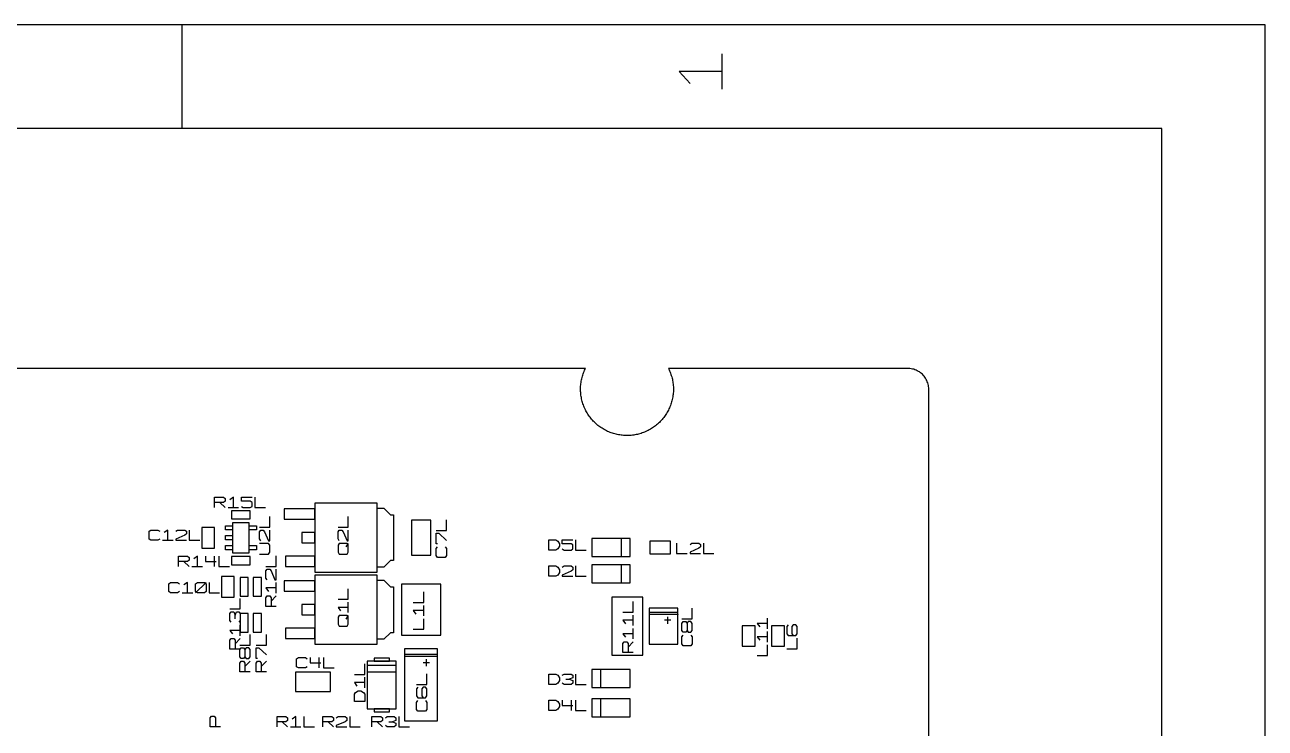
# Model space of a CAD drawing. Extents: x -92 to 503, y -336 to 505.
# Drawn here: x 162.3 to 502.5, y 311.5 to 504.6 of the extents above; entities that cross this region are included whole.
import ezdxf

# ---------------------------------------------------------------- set-up
doc = ezdxf.new("R2010")
doc.units = 0
doc.layers.add('1', color=1, linetype='CONTINUOUS')

msp = doc.modelspace()

# ---------------------------------------------------------------- linework, layer by layer
at = {"layer": '1'}
for p, q in [((502.53, 504.57), (-91.65, 504.57)), ((205.43, 504.57), (205.43, 476.3)), ((502.53, -335.7), (502.53, 504.57)), ((353.6, 486.87), (353.6, 496.57)), ((353.6, 491.72), (341.83, 491.72)), ((341.83, 491.72), (344.78, 488.47)), ((474.2, 476.1), (-63.35, 476.1)), ((474.2, 89.82), (474.2, 476.1)), ((316.08, 410.25), (94.15, 410.25)), ((315.25, 408.1), (315.35, 408.45)), ((315.35, 408.45), (315.48, 408.77)), ((315.48, 408.77), (315.58, 409.1)), ((315.58, 409.1), (315.7, 409.42)), ((315.7, 409.42), (315.85, 409.75)), ((315.85, 409.75), (316, 410.05)), ((316, 410.05), (316.08, 410.25)), ((404.58, 410.25), (338.9, 410.25)), ((338.9, 410.25), (339.05, 409.92)), ((339.05, 409.92), (339.18, 409.6)), ((339.18, 409.6), (339.33, 409.27)), ((339.33, 409.27), (339.45, 408.95)), ((339.45, 408.95), (339.55, 408.62)), ((339.55, 408.62), (339.65, 408.3)), ((339.65, 408.3), (339.75, 407.97)), ((404.75, 410.25), (404.58, 410.25)), ((405.1, 410.22), (404.75, 410.25)), ((405.45, 410.17), (405.1, 410.22)), ((405.78, 410.1), (405.45, 410.17)), ((406.13, 410.02), (405.78, 410.1)), ((406.45, 409.92), (406.13, 410.02)), ((406.78, 409.8), (406.45, 409.92)), ((407.1, 409.65), (406.78, 409.8)), ((407.4, 409.47), (407.1, 409.65)), ((407.7, 409.3), (407.4, 409.47)), ((407.98, 409.1), (407.7, 409.3)), ((408.25, 408.87), (407.98, 409.1)), ((408.53, 408.65), (408.25, 408.87)), ((408.75, 408.4), (408.53, 408.65)), ((409, 408.12), (408.75, 408.4)), ((314.75, 405.02), (314.78, 405.37)), ((314.75, 404.67), (314.75, 405.02)), ((314.78, 405.37), (314.8, 405.72)), ((314.8, 405.72), (314.85, 406.07)), ((314.85, 406.07), (314.88, 406.4)), ((314.88, 406.4), (314.95, 406.75)), ((314.95, 406.75), (315, 407.1)), ((315, 407.1), (315.08, 407.42)), ((315.08, 407.42), (315.15, 407.77)), ((315.15, 407.77), (315.25, 408.1)), ((339.75, 407.97), (339.85, 407.62)), ((339.85, 407.62), (339.93, 407.3)), ((339.93, 407.3), (340, 406.95)), ((340, 406.95), (340.05, 406.6)), ((340.05, 406.6), (340.1, 406.27)), ((340.1, 406.27), (340.15, 405.92)), ((340.15, 405.92), (340.18, 405.57)), ((340.18, 405.57), (340.2, 405.22)), ((340.2, 405.22), (340.23, 404.87)), ((340.23, 404.87), (340.23, 404.52)), ((409.2, 407.85), (409, 408.12)), ((409.4, 407.57), (409.2, 407.85)), ((409.58, 407.25), (409.4, 407.57)), ((409.73, 406.95), (409.58, 407.25)), ((409.85, 406.62), (409.73, 406.95)), ((409.98, 406.3), (409.85, 406.62)), ((410.08, 405.97), (409.98, 406.3)), ((410.15, 405.62), (410.08, 405.97)), ((410.2, 405.27), (410.15, 405.62)), ((410.23, 404.92), (410.2, 405.27)), ((410.25, 404.57), (410.23, 404.92)), ((314.75, 404.32), (314.75, 404.67)), ((314.78, 403.97), (314.75, 404.32)), ((314.8, 403.62), (314.78, 403.97)), ((314.83, 403.27), (314.8, 403.62)), ((314.85, 402.95), (314.83, 403.27)), ((314.9, 402.6), (314.85, 402.95)), ((314.98, 402.25), (314.9, 402.6)), ((315.03, 401.9), (314.98, 402.25)), ((315.13, 401.57), (315.03, 401.9)), ((315.2, 401.22), (315.13, 401.57)), ((339.9, 401.77), (339.83, 401.42)), ((339.98, 402.1), (339.9, 401.77)), ((340.03, 402.45), (339.98, 402.1)), ((340.1, 402.8), (340.03, 402.45)), ((340.13, 403.15), (340.1, 402.8)), ((340.18, 403.47), (340.13, 403.15)), ((340.2, 403.82), (340.18, 403.47)), ((340.23, 404.52), (340.2, 404.17)), ((340.2, 404.17), (340.2, 403.82)), ((410.25, 220.67), (410.25, 404.57)), ((315.3, 400.9), (315.2, 401.22)), ((315.4, 400.57), (315.3, 400.9)), ((315.53, 400.25), (315.4, 400.57)), ((315.65, 399.92), (315.53, 400.25)), ((315.78, 399.6), (315.65, 399.92)), ((315.93, 399.27), (315.78, 399.6)), ((316.08, 398.95), (315.93, 399.27)), ((316.23, 398.65), (316.08, 398.95)), ((316.38, 398.35), (316.23, 398.65)), ((316.55, 398.05), (316.38, 398.35)), ((316.75, 397.75), (316.55, 398.05)), ((338.5, 398.22), (338.33, 397.92)), ((338.68, 398.52), (338.5, 398.22)), ((338.85, 398.82), (338.68, 398.52)), ((339, 399.15), (338.85, 398.82)), ((339.15, 399.45), (339, 399.15)), ((339.28, 399.77), (339.15, 399.45)), ((339.4, 400.1), (339.28, 399.77)), ((339.53, 400.42), (339.4, 400.1)), ((339.63, 400.75), (339.53, 400.42)), ((339.73, 401.1), (339.63, 400.75)), ((339.83, 401.42), (339.73, 401.1)), ((316.93, 397.45), (316.75, 397.75)), ((317.13, 397.17), (316.93, 397.45)), ((317.35, 396.9), (317.13, 397.17)), ((317.55, 396.62), (317.35, 396.9)), ((317.78, 396.35), (317.55, 396.62)), ((318, 396.07), (317.78, 396.35)), ((318.25, 395.82), (318, 396.07)), ((318.48, 395.57), (318.25, 395.82)), ((318.73, 395.32), (318.48, 395.57)), ((319, 395.1), (318.73, 395.32)), ((319.25, 394.87), (319, 395.1)), ((319.53, 394.65), (319.25, 394.87)), ((319.8, 394.42), (319.53, 394.65)), ((335.6, 394.77), (335.33, 394.55)), ((335.88, 395), (335.6, 394.77)), ((336.13, 395.22), (335.88, 395)), ((336.38, 395.47), (336.13, 395.22)), ((336.63, 395.72), (336.38, 395.47)), ((336.88, 395.97), (336.63, 395.72)), ((337.1, 396.22), (336.88, 395.97)), ((337.33, 396.5), (337.1, 396.22)), ((337.55, 396.77), (337.33, 396.5)), ((337.75, 397.05), (337.55, 396.77)), ((337.95, 397.32), (337.75, 397.05)), ((338.15, 397.62), (337.95, 397.32)), ((338.33, 397.92), (338.15, 397.62)), ((320.08, 394.22), (319.8, 394.42)), ((320.35, 394.02), (320.08, 394.22)), ((320.65, 393.85), (320.35, 394.02)), ((320.95, 393.65), (320.65, 393.85)), ((321.25, 393.47), (320.95, 393.65)), ((321.55, 393.32), (321.25, 393.47)), ((321.88, 393.15), (321.55, 393.32)), ((322.18, 393), (321.88, 393.15)), ((322.5, 392.87), (322.18, 393)), ((322.83, 392.72), (322.5, 392.87)), ((323.15, 392.62), (322.83, 392.72)), ((323.48, 392.5), (323.15, 392.62)), ((323.8, 392.4), (323.48, 392.5)), ((324.15, 392.3), (323.8, 392.4)), ((324.48, 392.2), (324.15, 392.3)), ((324.83, 392.12), (324.48, 392.2)), ((325.15, 392.07), (324.83, 392.12)), ((325.5, 392), (325.15, 392.07)), ((325.85, 391.95), (325.5, 392)), ((326.2, 391.92), (325.85, 391.95)), ((326.55, 391.87), (326.2, 391.92)), ((326.9, 391.87), (326.55, 391.87)), ((327.23, 391.85), (326.9, 391.87)), ((327.58, 391.85), (327.23, 391.85)), ((327.93, 391.85), (327.58, 391.85)), ((328.28, 391.87), (327.93, 391.85)), ((328.63, 391.9), (328.28, 391.87)), ((328.98, 391.95), (328.63, 391.9)), ((329.33, 391.97), (328.98, 391.95)), ((329.68, 392.05), (329.33, 391.97)), ((330, 392.1), (329.68, 392.05)), ((330.35, 392.17), (330, 392.1)), ((330.68, 392.25), (330.35, 392.17)), ((331.03, 392.35), (330.68, 392.25)), ((331.35, 392.45), (331.03, 392.35)), ((331.68, 392.55), (331.35, 392.45)), ((332, 392.67), (331.68, 392.55)), ((332.33, 392.8), (332, 392.67)), ((332.65, 392.95), (332.33, 392.8)), ((332.98, 393.1), (332.65, 392.95)), ((333.28, 393.25), (332.98, 393.1)), ((333.6, 393.4), (333.28, 393.25)), ((333.9, 393.57), (333.6, 393.4)), ((334.2, 393.75), (333.9, 393.57)), ((334.48, 393.95), (334.2, 393.75)), ((334.78, 394.15), (334.48, 393.95)), ((335.05, 394.35), (334.78, 394.15)), ((335.33, 394.55), (335.05, 394.35)), ((214.37, 372.07), (214.37, 374.9)), ((214.37, 374.9), (216.8, 374.9)), ((216.8, 374.9), (217.3, 374.55)), ((217.3, 374.55), (217.3, 373.85)), ((219.52, 374.9), (218.55, 374.2)), ((219.52, 372.07), (219.52, 374.9)), ((221.75, 373.85), (221.75, 374.9)), ((221.75, 374.9), (224.65, 374.9)), ((225.42, 374.9), (225.42, 372.07)), ((216.8, 373.5), (214.37, 373.5)), ((215.85, 373.5), (217.3, 372.07)), ((217.3, 373.85), (216.8, 373.5)), ((218.07, 372.07), (220.97, 372.07)), ((224.15, 371.22), (219.05, 371.22)), ((219.05, 371.22), (219.05, 368.95)), ((224.17, 373.85), (221.75, 373.85)), ((221.75, 372.42), (222.22, 372.07)), ((222.22, 372.07), (224.17, 372.07)), ((224.15, 368.95), (224.15, 371.22)), ((224.65, 373.5), (224.17, 373.85)), ((224.17, 372.07), (224.65, 372.42)), ((224.65, 372.42), (224.65, 373.5)), ((225.42, 372.07), (228.32, 372.07)), ((241.9, 371.72), (233.45, 371.72)), ((233.45, 371.72), (233.45, 368.9)), ((258.98, 373.27), (241.9, 373.27)), ((241.9, 373.27), (241.9, 354.32)), ((241.9, 368.9), (241.9, 371.72)), ((258.98, 354.32), (258.98, 373.27)), ((258.98, 371.9), (260.78, 371.9)), ((260.78, 371.9), (262.58, 370.1)), ((219.05, 368.95), (224.15, 368.95)), ((223.88, 367.9), (219.33, 367.9)), ((219.33, 367.9), (219.33, 359.7)), ((223.88, 359.7), (223.88, 367.9)), ((229.5, 366.67), (229.5, 369.6)), ((233.45, 368.9), (241.9, 368.9)), ((251.05, 366.67), (251.05, 369.6)), ((262.58, 370.1), (263.45, 370.1)), ((263.45, 370.1), (263.45, 357.52)), ((268.35, 368.62), (268.35, 359)), ((273.68, 368.62), (268.35, 368.62)), ((273.68, 359), (273.68, 368.62)), ((278, 365.77), (278, 368.7)), ((196.42, 365.57), (196.9, 365.92)), ((196.42, 363.45), (196.42, 365.57)), ((196.9, 365.92), (198.85, 365.92)), ((198.85, 365.92), (199.32, 365.57)), ((201.55, 365.92), (200.57, 365.22)), ((201.55, 363.1), (201.55, 365.92)), ((203.77, 365.57), (204.25, 365.92)), ((206.2, 364.52), (203.77, 363.45)), ((204.25, 365.92), (206.2, 365.92)), ((206.2, 365.92), (206.67, 365.57)), ((206.67, 364.87), (206.2, 364.52)), ((206.67, 365.57), (206.67, 364.87)), ((207.45, 365.92), (207.45, 363.1)), ((210.85, 366.62), (210.85, 360.97)), ((214.37, 366.62), (210.85, 366.62)), ((214.37, 360.97), (214.37, 366.62)), ((217.35, 365.95), (217.35, 367.1)), ((217.35, 367.1), (219.18, 367.1)), ((219.18, 365.95), (217.35, 365.95)), ((217.35, 363.23), (217.35, 364.38)), ((217.35, 364.38), (219.18, 364.38)), ((224.03, 367.1), (225.85, 367.1)), ((225.85, 365.95), (224.03, 365.95)), ((225.85, 367.1), (225.85, 365.95)), ((226.68, 366.67), (229.5, 366.67)), ((226.68, 365.42), (227.03, 365.92)), ((226.68, 363.5), (226.68, 365.42)), ((227.03, 365.92), (227.73, 365.92)), ((227.73, 365.92), (228.08, 365.42)), ((228.08, 365.42), (229.15, 363)), ((229.5, 363), (229.5, 365.92)), ((241.9, 365.22), (238.3, 365.22)), ((238.3, 365.22), (238.3, 362.4)), ((241.9, 362.4), (241.9, 365.22)), ((248.23, 366.67), (251.05, 366.67)), ((248.23, 365.42), (248.58, 365.92)), ((248.23, 363.5), (248.23, 365.42)), ((248.58, 365.92), (249.28, 365.92)), ((249.28, 365.92), (249.65, 365.42)), ((249.65, 365.42), (250.7, 363)), ((251.05, 363), (251.05, 365.92)), ((275.18, 365.77), (278, 365.77)), ((275.18, 362.1), (275.18, 365.02)), ((275.18, 365.02), (275.88, 365.02)), ((275.88, 365.02), (278, 363.07)), ((196.9, 363.1), (196.42, 363.45)), ((198.85, 363.1), (196.9, 363.1)), ((199.32, 363.45), (198.85, 363.1)), ((200.1, 363.1), (203, 363.1)), ((203.77, 363.45), (203.77, 363.1)), ((203.77, 363.1), (206.67, 363.1)), ((207.45, 363.1), (210.37, 363.1)), ((210.85, 360.97), (214.37, 360.97)), ((219.18, 363.23), (217.35, 363.23)), ((217.35, 360.5), (217.35, 361.65)), ((217.35, 361.65), (219.18, 361.65)), ((224.03, 361.65), (225.85, 361.65)), ((225.85, 361.65), (225.85, 360.5)), ((227.03, 363), (226.68, 363.5)), ((229.15, 362.25), (226.68, 362.25)), ((229.15, 363), (229.5, 363)), ((229.5, 361.75), (229.15, 362.25)), ((229.5, 359.83), (229.5, 361.75)), ((238.3, 362.4), (241.9, 362.4)), ((248.58, 363), (248.23, 363.5)), ((248.58, 362.25), (248.23, 361.75)), ((248.23, 361.75), (248.23, 359.82)), ((250.7, 362.25), (248.58, 362.25)), ((251.05, 362.25), (250.35, 361.27)), ((250.7, 363), (251.05, 363)), ((251.05, 361.75), (250.7, 362.25)), ((251.05, 359.82), (251.05, 361.75)), ((275.53, 362.1), (275.18, 362.1)), ((275.18, 360.85), (275.53, 361.35)), ((275.18, 358.92), (275.18, 360.85)), ((277.65, 361.35), (278, 360.85)), ((278, 360.85), (278, 358.92)), ((306.05, 360.4), (306.05, 363.22)), ((306.05, 363.22), (308, 363.22)), ((308, 363.22), (308.48, 362.87)), ((308.48, 360.75), (308, 360.4)), ((308.48, 362.87), (308.98, 362.17)), ((308.98, 361.47), (308.48, 360.75)), ((308.98, 362.17), (308.98, 361.47)), ((309.72, 362.17), (309.72, 363.22)), ((309.72, 363.22), (312.65, 363.22)), ((312.15, 362.17), (309.72, 362.17)), ((309.72, 360.75), (310.22, 360.4)), ((312.65, 361.82), (312.15, 362.17)), ((312.15, 360.4), (312.65, 360.75)), ((312.65, 360.75), (312.65, 361.82)), ((313.4, 363.22), (313.4, 360.4)), ((328.35, 363.55), (317.85, 363.55)), ((317.85, 363.55), (317.85, 358.67)), ((325.97, 358.67), (325.97, 363.55)), ((328.35, 358.67), (328.35, 363.55)), ((339.4, 362.87), (333.75, 362.87)), ((333.75, 362.87), (333.75, 359.35)), ((339.4, 359.35), (339.4, 362.87)), ((341.07, 362.32), (341.07, 359.5)), ((344.77, 361.97), (345.25, 362.32)), ((347.2, 360.92), (344.77, 359.85)), ((345.25, 362.32), (347.2, 362.32)), ((347.2, 362.32), (347.67, 361.97)), ((347.67, 361.27), (347.2, 360.92)), ((347.67, 361.97), (347.67, 361.27)), ((348.45, 362.32), (348.45, 359.5)), ((204.5, 355.9), (204.5, 358.75)), ((204.5, 358.75), (206.93, 358.75)), ((206.93, 357.32), (204.5, 357.32)), ((205.95, 357.32), (207.43, 355.9)), ((206.93, 358.75), (207.43, 358.4)), ((207.43, 357.67), (206.93, 357.32)), ((207.43, 358.4), (207.43, 357.67)), ((209.65, 358.75), (208.68, 358.02)), ((209.65, 355.9), (209.65, 358.75)), ((211.85, 358.75), (211.85, 357.32)), ((211.85, 357.32), (214.78, 357.32)), ((214.28, 358.75), (214.28, 355.9)), ((215.55, 358.75), (215.55, 355.9)), ((219.18, 360.5), (217.35, 360.5)), ((224.15, 358.65), (219.05, 358.65)), ((219.05, 358.65), (219.05, 356.37)), ((219.33, 359.7), (223.88, 359.7)), ((225.85, 360.5), (224.03, 360.5)), ((224.15, 356.37), (224.15, 358.65)), ((226.68, 359.33), (229.15, 359.33)), ((229.15, 359.33), (229.5, 359.83)), ((231.3, 355.95), (231.3, 358.85)), ((241.9, 358.72), (233.83, 358.72)), ((233.83, 358.72), (233.83, 355.87)), ((241.9, 355.87), (241.9, 358.72)), ((248.23, 359.82), (248.58, 359.32)), ((248.58, 359.32), (250.7, 359.32)), ((250.7, 359.32), (251.05, 359.82)), ((262.58, 357.52), (260.78, 355.72)), ((263.45, 357.52), (262.58, 357.52)), ((268.35, 359), (273.68, 359)), ((275.53, 358.42), (275.18, 358.92)), ((277.65, 358.42), (275.53, 358.42)), ((278, 358.92), (277.65, 358.42)), ((308, 360.4), (306.05, 360.4)), ((310.22, 360.4), (312.15, 360.4)), ((313.4, 360.4), (316.32, 360.4)), ((317.85, 358.67), (328.35, 358.67)), ((333.75, 359.35), (339.4, 359.35)), ((341.07, 359.5), (344, 359.5)), ((344.77, 359.85), (344.77, 359.5)), ((344.77, 359.5), (347.67, 359.5)), ((348.45, 359.5), (351.35, 359.5)), ((208.18, 355.9), (211.1, 355.9)), ((215.55, 355.9), (218.45, 355.9)), ((219.05, 356.37), (224.15, 356.37)), ((228.45, 355.95), (231.3, 355.95)), ((228.45, 354.7), (228.82, 355.17)), ((228.45, 352.75), (228.45, 354.7)), ((228.82, 355.17), (229.52, 355.17)), ((229.52, 355.17), (229.87, 354.7)), ((229.87, 354.7), (230.92, 352.27)), ((231.3, 352.27), (231.3, 355.17)), ((233.83, 355.87), (241.9, 355.87)), ((241.9, 354.32), (258.98, 354.32)), ((260.78, 355.72), (258.98, 355.72)), ((306.05, 353.22), (306.05, 356.05)), ((306.05, 356.05), (308, 356.05)), ((308, 356.05), (308.48, 355.7)), ((308.48, 355.7), (308.98, 354.97)), ((308.98, 354.27), (308.48, 353.57)), ((308.98, 354.97), (308.98, 354.27)), ((309.73, 355.7), (310.23, 356.05)), ((312.15, 354.62), (309.73, 353.57)), ((310.23, 356.05), (312.15, 356.05)), ((312.15, 356.05), (312.65, 355.7)), ((312.65, 354.97), (312.15, 354.62)), ((312.65, 355.7), (312.65, 354.97)), ((313.4, 356.05), (313.4, 353.22)), ((328.35, 356.37), (317.85, 356.37)), ((317.85, 356.37), (317.85, 351.47)), ((325.98, 351.47), (325.98, 356.37)), ((328.35, 351.47), (328.35, 356.37)), ((201.8, 351.2), (202.3, 351.55)), ((201.8, 349.07), (201.8, 351.2)), ((202.3, 351.55), (204.23, 351.55)), ((204.23, 351.55), (204.73, 351.2)), ((206.95, 351.55), (205.98, 350.85)), ((206.95, 348.72), (206.95, 351.55)), ((209.18, 351.2), (209.65, 351.55)), ((209.18, 348.72), (212.08, 351.55)), ((209.18, 349.07), (209.18, 351.2)), ((209.65, 351.55), (211.6, 351.55)), ((211.6, 351.55), (212.08, 351.2)), ((212.08, 351.2), (212.08, 349.07)), ((212.85, 351.55), (212.85, 348.72)), ((219.78, 353.15), (216.25, 353.15)), ((216.25, 353.15), (216.25, 347.5)), ((219.78, 347.5), (219.78, 353.15)), ((221.38, 352.87), (221.38, 347.77)), ((223.62, 352.87), (221.38, 352.87)), ((223.62, 347.77), (223.62, 352.87)), ((224.95, 352.87), (224.95, 347.77)), ((227.22, 352.87), (224.95, 352.87)), ((227.22, 347.77), (227.22, 352.87)), ((228.82, 352.27), (228.45, 352.75)), ((230.92, 352.27), (231.3, 352.27)), ((231.3, 348.6), (231.3, 351.5)), ((241.9, 351.97), (233.45, 351.97)), ((233.45, 351.97), (233.45, 349.12)), ((258.98, 353.52), (241.9, 353.52)), ((241.9, 353.52), (241.9, 334.57)), ((241.9, 349.12), (241.9, 351.97)), ((258.98, 334.57), (258.98, 353.52)), ((258.98, 352.12), (260.78, 352.12)), ((260.78, 352.12), (262.58, 350.32)), ((265.63, 351.05), (265.63, 337.05)), ((276.4, 351.05), (265.63, 351.05)), ((276.4, 337.05), (276.4, 351.05)), ((308, 353.22), (306.05, 353.22)), ((308.48, 353.57), (308, 353.22)), ((309.73, 353.57), (309.73, 353.22)), ((309.73, 353.22), (312.65, 353.22)), ((313.4, 353.22), (316.32, 353.22)), ((317.85, 351.47), (328.35, 351.47)), ((202.3, 348.72), (201.8, 349.07)), ((204.23, 348.72), (202.3, 348.72)), ((204.73, 349.07), (204.23, 348.72)), ((205.5, 348.72), (208.4, 348.72)), ((209.65, 348.72), (209.18, 349.07)), ((211.6, 348.72), (209.65, 348.72)), ((212.08, 349.07), (211.6, 348.72)), ((212.85, 348.72), (215.75, 348.72)), ((216.25, 347.5), (219.78, 347.5)), ((221.38, 347.77), (223.62, 347.77)), ((221.4, 344.27), (221.4, 347.17)), ((224.95, 347.77), (227.22, 347.77)), ((231.3, 350.05), (228.45, 350.05)), ((228.45, 350.05), (229.17, 349.07)), ((228.45, 347.35), (228.82, 347.82)), ((228.45, 344.92), (228.45, 347.35)), ((228.82, 347.82), (229.52, 347.82)), ((229.52, 347.82), (229.87, 347.35)), ((229.87, 346.37), (231.3, 347.82)), ((229.87, 347.35), (229.87, 344.92)), ((233.45, 349.12), (241.9, 349.12)), ((251.05, 346.92), (251.05, 349.82)), ((262.58, 350.32), (263.45, 350.32)), ((263.45, 350.32), (263.45, 337.75)), ((271.73, 346.02), (271.73, 348.92)), ((331.85, 347.47), (323.35, 347.47)), ((323.35, 347.47), (323.35, 331.62)), ((331.85, 331.62), (331.85, 347.47)), ((218.58, 344.27), (221.4, 344.27)), ((231.3, 344.92), (228.45, 344.92)), ((241.9, 345.45), (238.3, 345.45)), ((238.3, 345.45), (238.3, 342.62)), ((241.9, 342.62), (241.9, 345.45)), ((248.23, 346.92), (251.05, 346.92)), ((251.05, 344.7), (248.23, 344.7)), ((248.23, 344.7), (248.93, 343.72)), ((251.05, 343.25), (251.05, 346.15)), ((268.88, 346.02), (271.73, 346.02)), ((271.73, 343.8), (268.88, 343.8)), ((268.88, 343.8), (269.6, 342.82)), ((271.73, 342.35), (271.73, 345.25)), ((329.2, 343.37), (329.2, 346.27)), ((341.45, 344.5), (333.53, 344.5)), ((333.53, 344.5), (333.53, 334.6)), ((341.45, 334.6), (341.45, 344.5)), ((345.38, 341.53), (345.38, 344.45)), ((218.58, 343.02), (218.93, 343.5)), ((218.58, 341.07), (218.58, 343.02)), ((218.93, 340.6), (218.58, 341.07)), ((218.93, 343.5), (219.65, 343.5)), ((219.65, 343.5), (220, 342.52)), ((220, 342.52), (220.35, 343.5)), ((220, 341.55), (220, 342.52)), ((220.35, 343.5), (221.05, 343.5)), ((221.05, 343.5), (221.4, 343.02)), ((221.4, 341.07), (221.05, 340.6)), ((221.38, 343), (221.38, 337.9)), ((223.63, 343), (221.38, 343)), ((221.4, 343.02), (221.4, 341.07)), ((223.63, 337.9), (223.63, 343)), ((227.23, 343), (224.95, 343)), ((224.95, 343), (224.95, 337.9)), ((227.23, 337.9), (227.23, 343)), ((238.3, 342.62), (241.9, 342.62)), ((248.58, 342.48), (248.23, 342)), ((248.23, 342), (248.23, 340.05)), ((250.7, 342.48), (248.58, 342.48)), ((251.05, 342.47), (250.35, 341.5)), ((251.05, 342), (250.7, 342.48)), ((251.05, 340.05), (251.05, 342)), ((271.73, 338.67), (271.73, 341.57)), ((326.37, 343.37), (329.2, 343.37)), ((329.2, 341.15), (326.37, 341.15)), ((326.37, 341.15), (327.07, 340.17)), ((329.2, 339.7), (329.2, 342.6)), ((333.53, 343.4), (333.53, 343.38)), ((333.53, 343.38), (341.45, 343.38)), ((333.53, 342.82), (333.53, 342.8)), ((333.53, 342.8), (341.45, 342.8)), ((339.48, 341.15), (337.75, 341.15)), ((338.6, 342.1), (338.6, 340.2)), ((341.45, 343.35), (341.43, 343.35)), ((341.45, 342.77), (341.43, 342.77)), ((341.45, 343.38), (341.45, 343.35)), ((341.45, 342.8), (341.45, 342.77)), ((342.55, 341.53), (345.38, 341.53)), ((342.55, 340.28), (342.9, 340.78)), ((342.55, 338.35), (342.55, 340.28)), ((342.9, 340.78), (343.6, 340.78)), ((343.6, 340.78), (343.95, 340.28)), ((344.3, 340.78), (343.95, 340.28)), ((343.95, 340.28), (343.95, 338.35)), ((345.03, 340.78), (344.3, 340.78)), ((345.38, 340.28), (345.03, 340.78)), ((345.38, 338.35), (345.38, 340.28)), ((366.02, 340.3), (363.2, 340.3)), ((363.2, 340.3), (363.9, 339.32)), ((366.02, 338.85), (366.02, 341.75)), ((221.4, 338.37), (218.58, 338.37)), ((218.58, 338.37), (219.3, 337.4)), ((221.38, 337.9), (223.63, 337.9)), ((221.4, 336.92), (221.4, 339.82)), ((224.1, 334.35), (224.1, 337.25)), ((224.95, 337.9), (227.23, 337.9)), ((228.6, 334.35), (228.6, 337.25)), ((241.9, 338.95), (233.83, 338.95)), ((233.83, 338.95), (233.83, 336.12)), ((241.9, 336.12), (241.9, 338.95)), ((248.23, 340.05), (248.58, 339.57)), ((248.58, 339.57), (250.7, 339.57)), ((250.7, 339.57), (251.05, 340.05)), ((262.58, 337.75), (260.78, 335.95)), ((263.45, 337.75), (262.58, 337.75)), ((265.63, 337.05), (276.4, 337.05)), ((268.88, 338.67), (271.73, 338.67)), ((329.2, 337.47), (326.37, 337.47)), ((326.37, 337.47), (327.07, 336.5)), ((329.2, 336.02), (329.2, 338.92)), ((342.9, 337.85), (342.55, 338.35)), ((342.55, 336.6), (342.9, 337.08)), ((343.6, 337.85), (342.9, 337.85)), ((343.95, 338.35), (343.6, 337.85)), ((343.95, 338.35), (344.3, 337.85)), ((344.3, 337.85), (345.03, 337.85)), ((345.03, 337.85), (345.38, 338.35)), ((345.03, 337.08), (345.38, 336.6)), ((359.07, 339.67), (359.07, 334.02)), ((362.6, 339.67), (359.07, 339.67)), ((362.6, 334.02), (362.6, 339.67)), ((366.02, 335.15), (366.02, 338.07)), ((367.15, 339.67), (367.15, 334.02)), ((370.7, 339.67), (367.15, 339.67)), ((370.7, 334.02), (370.7, 339.67)), ((371.65, 339.9), (371.3, 339.42)), ((371.3, 339.42), (371.3, 337.47)), ((371.3, 337.47), (371.65, 337)), ((371.65, 337), (373.77, 337)), ((373.05, 339.9), (372.7, 339.42)), ((372.7, 339.42), (372.7, 337.47)), ((372.7, 337.47), (373.05, 337)), ((373.77, 339.9), (373.05, 339.9)), ((374.12, 339.42), (373.77, 339.9)), ((373.77, 337), (374.12, 337.47)), ((374.12, 337.47), (374.12, 339.42)), ((218.57, 335.65), (218.93, 336.15)), ((218.57, 333.22), (218.57, 335.65)), ((218.93, 336.15), (219.65, 336.15)), ((219.65, 336.15), (220, 335.65)), ((220, 334.7), (221.4, 336.15)), ((220, 335.65), (220, 333.22)), ((221.28, 334.35), (224.1, 334.35)), ((221.28, 333.1), (221.63, 333.57)), ((221.63, 333.57), (222.33, 333.57)), ((222.33, 333.57), (222.7, 333.1)), ((223.05, 333.57), (222.7, 333.1)), ((223.75, 333.57), (223.05, 333.57)), ((224.1, 333.1), (223.75, 333.57)), ((225.78, 334.35), (228.6, 334.35)), ((225.78, 330.67), (225.78, 333.57)), ((225.78, 333.57), (226.48, 333.57)), ((226.48, 333.57), (228.6, 331.65)), ((233.83, 336.12), (241.9, 336.12)), ((241.9, 334.57), (258.98, 334.57)), ((260.78, 335.95), (258.98, 335.95)), ((326.37, 334.77), (326.72, 335.25)), ((326.37, 332.35), (326.37, 334.77)), ((326.72, 335.25), (327.42, 335.25)), ((327.42, 335.25), (327.8, 334.77)), ((327.8, 333.8), (329.2, 335.25)), ((327.8, 334.77), (327.8, 332.35)), ((333.53, 334.6), (341.45, 334.6)), ((342.55, 334.65), (342.55, 336.6)), ((342.9, 334.18), (342.55, 334.65)), ((345.03, 334.18), (342.9, 334.18)), ((345.38, 334.65), (345.03, 334.18)), ((345.38, 336.6), (345.38, 334.65)), ((359.07, 334.02), (362.6, 334.02)), ((366.02, 336.62), (363.2, 336.62)), ((363.2, 336.62), (363.9, 335.65)), ((366.02, 331.47), (366.02, 334.4)), ((367.15, 334.02), (370.7, 334.02)), ((374.12, 333.32), (374.12, 336.22)), ((221.4, 333.22), (218.57, 333.22)), ((221.28, 331.15), (221.28, 333.1)), ((221.63, 330.67), (221.28, 331.15)), ((222.33, 330.67), (221.63, 330.67)), ((222.7, 331.15), (222.33, 330.67)), ((222.7, 333.1), (222.7, 331.15)), ((222.7, 331.15), (223.05, 330.67)), ((223.05, 330.67), (223.75, 330.67)), ((223.75, 330.67), (224.1, 331.15)), ((224.1, 331.15), (224.1, 333.1)), ((226.13, 330.67), (225.78, 330.67)), ((236.88, 330.55), (237.38, 330.9)), ((236.88, 328.42), (236.88, 330.55)), ((237.38, 330.9), (239.3, 330.9)), ((239.3, 330.9), (239.8, 330.55)), ((240.58, 330.9), (240.58, 329.48)), ((243, 330.9), (243, 328.07)), ((244.25, 330.9), (244.25, 328.07)), ((258.1, 330.75), (258.1, 329.9)), ((262.35, 330.75), (258.1, 330.75)), ((262.35, 329.9), (262.35, 330.75)), ((275.53, 333.3), (266.48, 333.3)), ((266.48, 333.3), (266.48, 313.55)), ((266.7, 331.88), (275.33, 331.88)), ((266.7, 331.3), (275.33, 331.3)), ((272.43, 330.45), (272.43, 328.55)), ((275.53, 313.55), (275.53, 333.3)), ((323.35, 331.62), (331.85, 331.62)), ((329.2, 332.35), (326.37, 332.35)), ((363.2, 331.47), (366.02, 331.47)), ((371.3, 333.32), (374.12, 333.32)), ((221.28, 329.42), (221.63, 329.9)), ((221.28, 327), (221.28, 329.42)), ((224.1, 327), (221.28, 327)), ((221.63, 329.9), (222.33, 329.9)), ((222.33, 329.9), (222.7, 329.42)), ((222.7, 328.45), (224.1, 329.9)), ((222.7, 329.42), (222.7, 327)), ((225.78, 329.42), (226.13, 329.9)), ((225.78, 327), (225.78, 329.42)), ((228.6, 327), (225.78, 327)), ((226.13, 329.9), (226.83, 329.9)), ((226.83, 329.9), (227.18, 329.42)), ((227.18, 328.45), (228.6, 329.9)), ((227.18, 329.42), (227.18, 327)), ((246.18, 326.95), (236.55, 326.95)), ((236.55, 326.95), (236.55, 321.62)), ((237.38, 328.07), (236.88, 328.42)), ((239.3, 328.07), (237.38, 328.07)), ((239.8, 328.42), (239.3, 328.07)), ((240.58, 329.48), (243.48, 329.48)), ((244.25, 328.07), (247.15, 328.07)), ((246.18, 321.62), (246.18, 326.95)), ((255.55, 326.25), (255.55, 329.17)), ((264.2, 329.9), (256.27, 329.9)), ((256.27, 329.9), (256.27, 316.87)), ((264.2, 328.75), (256.27, 328.75)), ((256.27, 328.75), (256.27, 327.05)), ((256.27, 327.05), (264.2, 327.05)), ((258.1, 329.9), (262.35, 329.9)), ((264.2, 316.87), (264.2, 329.9)), ((264.2, 327.05), (264.2, 328.75)), ((273.3, 329.5), (271.55, 329.5)), ((328.35, 327.62), (317.85, 327.62)), ((317.85, 327.62), (317.85, 322.72)), ((320.23, 327.62), (320.23, 322.72)), ((328.35, 322.72), (328.35, 327.62)), ((252.73, 326.25), (255.55, 326.25)), ((255.55, 324.05), (252.73, 324.05)), ((252.73, 324.05), (253.43, 323.07)), ((255.55, 322.57), (255.55, 325.5)), ((269.78, 323.57), (272.6, 323.57)), ((272.6, 323.57), (272.6, 326.47)), ((306.05, 323.57), (306.05, 326.4)), ((306.05, 326.4), (308, 326.4)), ((308, 323.57), (306.05, 323.57)), ((308, 326.4), (308.48, 326.05)), ((308.48, 323.92), (308, 323.57)), ((308.48, 326.05), (308.98, 325.35)), ((308.98, 324.62), (308.48, 323.92)), ((308.98, 325.35), (308.98, 324.62)), ((309.73, 326.05), (310.23, 326.4)), ((310.23, 323.57), (309.73, 323.92)), ((310.23, 326.4), (312.15, 326.4)), ((312.15, 323.57), (310.23, 323.57)), ((310.7, 325), (311.68, 325)), ((312.65, 325.35), (311.67, 325)), ((311.67, 325), (312.65, 324.62)), ((312.15, 326.4), (312.65, 326.05)), ((312.65, 323.92), (312.15, 323.57)), ((312.65, 326.05), (312.65, 325.35)), ((312.65, 324.62), (312.65, 323.92)), ((313.4, 326.4), (313.4, 323.57)), ((313.4, 323.57), (316.33, 323.57)), ((236.55, 321.62), (246.18, 321.62)), ((252.72, 320.85), (253.07, 321.32)), ((252.72, 318.9), (252.72, 320.85)), ((253.07, 321.32), (253.77, 321.82)), ((253.77, 321.82), (254.47, 321.82)), ((254.47, 321.82), (255.2, 321.32)), ((255.2, 321.32), (255.55, 320.85)), ((255.55, 320.85), (255.55, 318.9)), ((270.13, 322.8), (269.78, 322.33)), ((269.78, 322.33), (269.78, 320.38)), ((269.78, 320.38), (270.13, 319.9)), ((270.13, 319.9), (272.25, 319.9)), ((271.55, 322.8), (271.2, 322.33)), ((271.2, 322.33), (271.2, 320.38)), ((271.2, 320.38), (271.55, 319.9)), ((272.25, 322.8), (271.55, 322.8)), ((272.6, 322.33), (272.25, 322.8)), ((272.25, 319.9), (272.6, 320.38)), ((272.6, 320.38), (272.6, 322.33)), ((317.85, 322.72), (328.35, 322.72)), ((255.55, 318.9), (252.72, 318.9)), ((256.27, 316.87), (264.2, 316.87)), ((258.1, 316.87), (258.1, 316.02)), ((262.35, 316.87), (258.1, 316.87)), ((262.35, 316.02), (262.35, 316.87)), ((269.78, 318.63), (270.13, 319.13)), ((269.78, 316.7), (269.78, 318.63)), ((270.13, 316.2), (269.78, 316.7)), ((272.25, 319.13), (272.6, 318.63)), ((272.6, 316.7), (272.25, 316.2)), ((272.6, 318.63), (272.6, 316.7)), ((306.05, 316.4), (306.05, 319.22)), ((306.05, 319.22), (308, 319.22)), ((308, 316.4), (306.05, 316.4)), ((308, 319.22), (308.48, 318.87)), ((308.48, 316.75), (308, 316.4)), ((308.48, 318.87), (308.98, 318.15)), ((308.98, 317.45), (308.48, 316.75)), ((308.98, 318.15), (308.98, 317.45)), ((309.73, 319.22), (309.73, 317.8)), ((309.73, 317.8), (312.65, 317.8)), ((312.15, 319.22), (312.15, 316.4)), ((313.4, 319.22), (313.4, 316.4)), ((313.4, 316.4), (316.33, 316.4)), ((328.35, 319.55), (317.85, 319.55)), ((317.85, 319.55), (317.85, 314.65)), ((320.23, 319.55), (320.23, 314.65)), ((328.35, 314.65), (328.35, 319.55)), ((213.2, 314.35), (213.55, 314.85)), ((213.2, 311.92), (213.2, 314.35)), ((213.55, 314.85), (214.25, 314.85)), ((214.25, 314.85), (214.6, 314.35)), ((214.6, 314.35), (214.6, 311.92)), ((231.5, 311.9), (231.5, 314.72)), ((231.5, 314.72), (233.92, 314.72)), ((233.92, 313.3), (231.5, 313.3)), ((232.95, 313.3), (234.4, 311.9)), ((233.92, 314.72), (234.4, 314.37)), ((234.4, 313.67), (233.92, 313.3)), ((234.4, 314.37), (234.4, 313.67)), ((236.62, 314.72), (235.65, 314.02)), ((236.62, 311.9), (236.62, 314.72)), ((238.85, 314.72), (238.85, 311.9)), ((244.08, 311.9), (244.08, 314.72)), ((244.08, 314.72), (246.5, 314.72)), ((246.5, 313.3), (244.08, 313.3)), ((245.53, 313.3), (246.98, 311.9)), ((246.5, 314.72), (246.98, 314.37)), ((246.98, 313.67), (246.5, 313.3)), ((246.98, 314.37), (246.98, 313.67)), ((247.75, 314.37), (248.23, 314.72)), ((250.18, 313.3), (247.75, 312.25)), ((248.23, 314.72), (250.18, 314.72)), ((250.18, 314.72), (250.65, 314.37)), ((250.65, 313.67), (250.18, 313.3)), ((250.65, 314.37), (250.65, 313.67)), ((251.43, 314.72), (251.43, 311.9)), ((257.55, 311.9), (257.55, 314.72)), ((257.55, 314.72), (259.98, 314.72)), ((259.98, 313.3), (257.55, 313.3)), ((258.1, 316.02), (262.35, 316.02)), ((259, 313.3), (260.45, 311.9)), ((259.98, 314.72), (260.45, 314.37)), ((260.45, 313.67), (259.98, 313.3)), ((260.45, 314.37), (260.45, 313.67)), ((261.23, 314.37), (261.7, 314.72)), ((261.7, 314.72), (263.65, 314.72)), ((262.2, 313.3), (263.18, 313.3)), ((264.13, 313.67), (263.18, 313.3)), ((263.18, 313.3), (264.13, 312.95)), ((263.65, 314.72), (264.13, 314.37)), ((264.13, 314.37), (264.13, 313.67)), ((264.9, 314.72), (264.9, 311.9)), ((266.48, 313.55), (275.53, 313.55)), ((272.25, 316.2), (270.13, 316.2)), ((317.85, 314.65), (328.35, 314.65)), ((216.03, 311.92), (213.2, 311.92)), ((235.17, 311.9), (238.07, 311.9)), ((238.85, 311.9), (241.75, 311.9)), ((247.75, 312.25), (247.75, 311.9)), ((247.75, 311.9), (250.65, 311.9)), ((251.43, 311.9), (254.35, 311.9)), ((261.7, 311.9), (261.23, 312.25)), ((263.65, 311.9), (261.7, 311.9)), ((264.13, 312.25), (263.65, 311.9)), ((264.13, 312.95), (264.13, 312.25)), ((264.9, 311.9), (267.83, 311.9))]:
    msp.add_line(p, q, dxfattribs=at)

doc.saveas('drawing.dxf')
